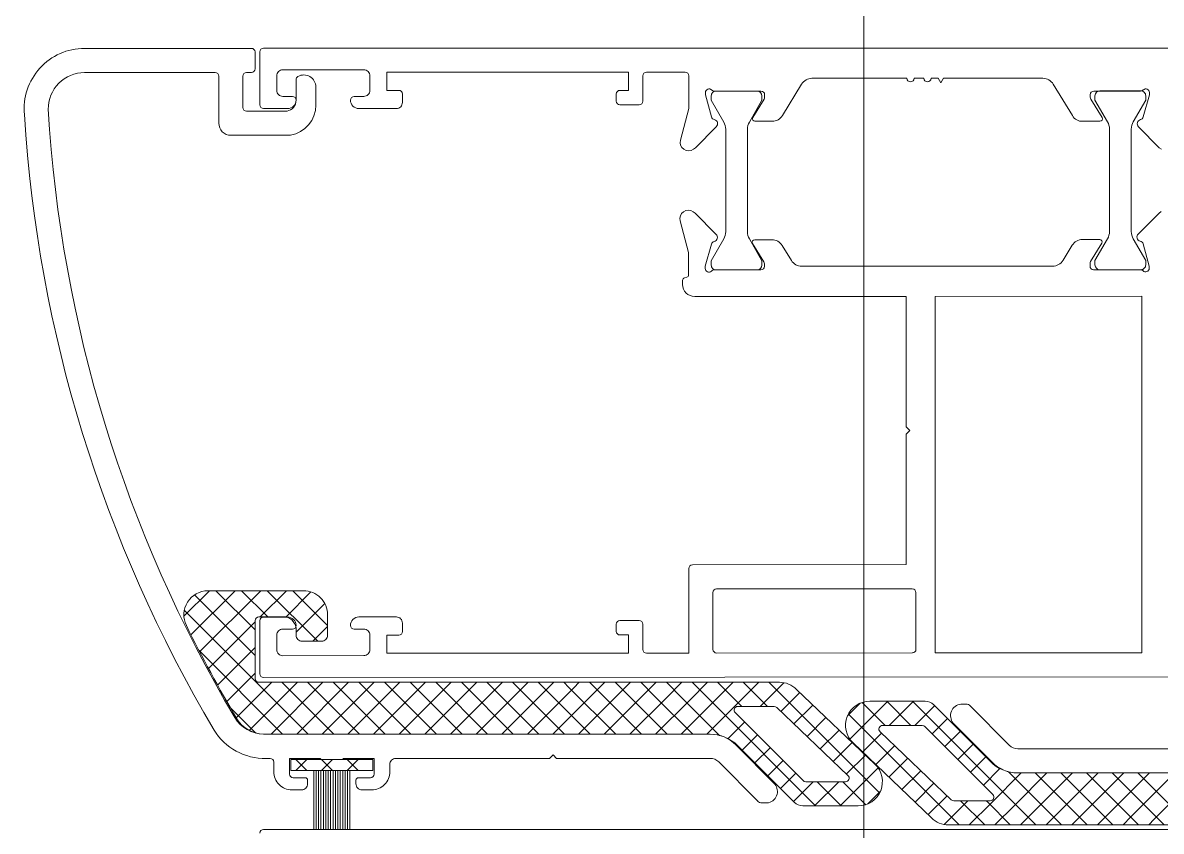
# Model space of a CAD drawing. Header units: centimetres. Extents: x 118932 to 154602, y -32682 to -23521.
# Drawn here: x 139600.2 to 139609.63, y -25255.7 to -25249 of the extents above; entities that cross this region are included whole.
import ezdxf

# ---------------------------------------------------------------- set-up
doc = ezdxf.new("R2010")
doc.units = ezdxf.units.CM
doc.header["$LTSCALE"] = 50
doc.header["$MEASUREMENT"] = 0
doc.layers.add('GEN_02_TF_Pencere', color=7, linetype='Continuous', lineweight=9, true_color=0x6093ac)
doc.layers.add('GEN_05_ML_Alçıpan_giydirme', color=7, linetype='Continuous', lineweight=18, true_color=0x7ebab5)

# ---------------------------------------------------------------- blocks, each defined once
blk = doc.blocks.new('P7_')
at = {"layer": 'GEN_02_TF_Pencere'}
for p, q in [((163386.2152, -16188.8257, 0.0001), (163386.2152, -16138.8229, 0.0001)), ((163381.2153, -16166.1205, 0.0001), (163381.2153, -16165.6805, 0.0001)), ((163381.2453, -16165.6505, 0.0001), (163391.1853, -16165.6505, 0.0001)), ((163381.2453, -16165.6505, 0.0001), (163381.2453, -16165.6505, 0.0001)), ((163382.0753, -16165.8305, 0.0001), (163381.4053, -16165.8305, 0.0001)), ((163384.2653, -16165.8505, 0.0001), (163382.2653, -16165.8505, 0.0001)), ((163382.2653, -16165.8505, 0.0001), (163382.2653, -16166.0005, 0.0001)), ((163384.2653, -16166.0005, 0.0001), (163384.2653, -16165.8505, 0.0001)), ((163384.7353, -16165.8505, 0.0001), (163384.4153, -16165.8505, 0.0001)), ((163381.3553, -16165.8805, 0.0001), (163381.3553, -16166.0005, 0.0001)), ((163382.1253, -16166.0005, 0.0001), (163382.1253, -16165.8805, 0.0001)), ((163384.3853, -16165.8805, 0.0001), (163384.3853, -16166.0905, 0.0001)), ((163384.7653, -16166.1516, 0.0001), (163384.7653, -16165.8805, 0.0001)), ((163385.6991, -16165.9484, 0.0001), (163385.5404, -16166.2084, 0.0001)), ((163386.5703, -16165.9005, 0.0001), (163385.7845, -16165.9005, 0.0001)), ((163386.7103, -16165.9005, 0.0001), (163386.6303, -16165.9005, 0.0001)), ((163386.8284, -16165.9005, 0.0001), (163386.7703, -16165.9005, 0.0001)), ((163386.8503, -16165.9385, 0.0001), (163386.8284, -16165.9005, 0.0001)), ((163386.8723, -16165.9005, 0.0001), (163386.8503, -16165.9385, 0.0001)), ((163387.6962, -16165.9005, 0.0001), (163386.8723, -16165.9005, 0.0001)), ((163387.9402, -16166.2084, 0.0001), (163387.7816, -16165.9484, 0.0001)), ((163381.4053, -16166.0505, 0.0001), (163381.4853, -16166.0505, 0.0001)), ((163381.9953, -16166.0505, 0.0001), (163382.0753, -16166.0505, 0.0001)), ((163382.2653, -16166.0005, 0.0001), (163382.3653, -16166.0005, 0.0001)), ((163382.3953, -16166.0305, 0.0001), (163382.3953, -16166.1005, 0.0001)), ((163384.1653, -16166.0905, 0.0001), (163384.1653, -16166.0305, 0.0001)), ((163384.1953, -16166.0005, 0.0001), (163384.2653, -16166.0005, 0.0001)), ((163384.9028, -16166.0181, 0.0001), (163384.9028, -16166.0363, 0.0001)), ((163384.9028, -16166.0363, 0.0001), (163384.9539, -16166.2205, 0.0001)), ((163384.9511, -16166.0464, 0.0001), (163384.9511, -16166.0825, 0.0001)), ((163385.3628, -16166.0063, 0.0001), (163384.9759, -16166.0063, 0.0001)), ((163385.3311, -16166.0064, 0.0001), (163384.9911, -16166.0064, 0.0001)), ((163385.3711, -16166.0825, 0.0001), (163385.3711, -16166.0464, 0.0001)), ((163385.3928, -16166.0579, 0.0001), (163385.3928, -16166.0363, 0.0001)), ((163388.0878, -16166.0363, 0.0001), (163388.0878, -16166.0579, 0.0001)), ((163388.5048, -16166.0063, 0.0001), (163388.1178, -16166.0063, 0.0001)), ((163388.127, -16166.0806, 0.0001), (163388.127, -16166.0446, 0.0001)), ((163388.1671, -16166.0046, 0.0001), (163388.5071, -16166.0046, 0.0001)), ((163388.5268, -16166.2205, 0.0001), (163388.5778, -16166.0363, 0.0001)), ((163388.5471, -16166.0446, 0.0001), (163388.5471, -16166.0806, 0.0001)), ((163388.5778, -16166.0363, 0.0001), (163388.5778, -16166.0181, 0.0001)), ((163381.4453, -16166.1505, 0.0001), (163381.2453, -16166.1505, 0.0001)), ((163382.3453, -16166.1505, 0.0001), (163382.0353, -16166.1505, 0.0001)), ((163384.3553, -16166.1205, 0.0001), (163384.1953, -16166.1205, 0.0001)), ((163384.6955, -16166.4124, 0.0001), (163384.7653, -16166.1516, 0.0001)), ((163384.9511, -16166.0825, 0.0001), (163385.055, -16166.2625, 0.0001)), ((163385.2671, -16166.2625, 0.0001), (163385.3711, -16166.0825, 0.0001)), ((163385.2954, -16166.2259, 0.0001), (163385.3885, -16166.0735, 0.0001)), ((163388.0922, -16166.0735, 0.0001), (163388.1852, -16166.2259, 0.0001)), ((163388.231, -16166.2606, 0.0001), (163388.127, -16166.0806, 0.0001)), ((163388.5471, -16166.0806, 0.0001), (163388.4431, -16166.2606, 0.0001)), ((163384.9924, -16166.3024, 0.0001), (163384.8213, -16166.4753, 0.0001)), ((163385.0711, -16166.3225, 0.0001), (163385.0711, -16167.1703, 0.0001)), ((163385.2511, -16167.1703, 0.0001), (163385.2511, -16166.3225, 0.0001)), ((163385.4551, -16166.2563, 0.0001), (163385.3125, -16166.2563, 0.0001)), ((163388.1682, -16166.2563, 0.0001), (163388.0256, -16166.2563, 0.0001)), ((163388.2471, -16167.1685, 0.0001), (163388.2471, -16166.3206, 0.0001)), ((163388.4271, -16166.3206, 0.0001), (163388.4271, -16167.1685, 0.0001)), ((163388.6594, -16166.4753, 0.0001), (163388.4883, -16166.3024, 0.0001)), ((163384.8213, -16166.4753, 0.0001), (163384.8033, -16166.4879, 0.0001)), ((163388.6774, -16166.4879, 0.0001), (163388.6594, -16166.4753, 0.0001)), ((163384.7635, -16167.3412, 0.0001), (163384.6935, -16167.0805, 0.0001)), ((163384.8012, -16167.005, 0.0001), (163384.8192, -16167.0175, 0.0001)), ((163384.8192, -16167.0175, 0.0001), (163384.9904, -16167.1903, 0.0001)), ((163388.4863, -16167.1883, 0.0001), (163388.6573, -16167.0153, 0.0001)), ((163388.6573, -16167.0153, 0.0001), (163388.6753, -16167.0027, 0.0001)), ((163385.2511, -16167.1703, 0.0001), (163385.2511, -16167.1703, 0.0001)), ((163388.2471, -16167.1685, 0.0001), (163388.2471, -16167.1685, 0.0001)), ((163384.952, -16167.2723, 0.0001), (163384.901, -16167.4565, 0.0001)), ((163385.055, -16167.2303, 0.0001), (163384.9511, -16167.4103, 0.0001)), ((163385.3711, -16167.4103, 0.0001), (163385.2671, -16167.2303, 0.0001)), ((163385.3866, -16167.419, 0.0001), (163385.2935, -16167.2667, 0.0001)), ((163385.3106, -16167.2363, 0.0001), (163385.4531, -16167.2362, 0.0001)), ((163385.5385, -16167.284, 0.0001), (163385.6144, -16167.4082, 0.0001)), ((163387.8626, -16167.4069, 0.0001), (163387.9383, -16167.2827, 0.0001)), ((163388.0237, -16167.2347, 0.0001), (163388.1662, -16167.2346, 0.0001)), ((163388.1833, -16167.265, 0.0001), (163388.0904, -16167.4175, 0.0001)), ((163388.127, -16167.4085, 0.0001), (163388.231, -16167.2285, 0.0001)), ((163388.4431, -16167.2285, 0.0001), (163388.5471, -16167.4085, 0.0001)), ((163388.576, -16167.4544, 0.0001), (163388.5249, -16167.2702, 0.0001)), ((163384.7636, -16167.5278, 0.0001), (163384.7635, -16167.3412, 0.0001)), ((163384.901, -16167.4565, 0.0001), (163384.901, -16167.4747, 0.0001)), ((163384.9511, -16167.4103, 0.0001), (163384.9511, -16167.4464, 0.0001)), ((163385.3711, -16167.4464, 0.0001), (163385.3711, -16167.4103, 0.0001)), ((163385.391, -16167.4562, 0.0001), (163385.391, -16167.4346, 0.0001)), ((163385.6998, -16167.456, 0.0001), (163386.6066, -16167.4555, 0.0001)), ((163386.6066, -16167.4555, 0.0001), (163387.7773, -16167.4548, 0.0001)), ((163388.086, -16167.4331, 0.0001), (163388.086, -16167.4547, 0.0001)), ((163388.127, -16167.4446, 0.0001), (163388.127, -16167.4085, 0.0001)), ((163388.5471, -16167.4085, 0.0001), (163388.5471, -16167.4446, 0.0001)), ((163388.576, -16167.4725, 0.0001), (163388.576, -16167.4544, 0.0001)), ((163384.7288, -16167.5525, 0.0001), (163384.7487, -16167.5472, 0.0001)), ((163384.9741, -16167.4865, 0.0001), (163385.3611, -16167.4862, 0.0001)), ((163384.9911, -16167.4864, 0.0001), (163385.3311, -16167.4864, 0.0001)), ((163388.116, -16167.4847, 0.0001), (163388.503, -16167.4844, 0.0001)), ((163388.5071, -16167.4846, 0.0001), (163388.1671, -16167.4846, 0.0001)), ((163384.714, -16167.6066, 0.0001), (163384.714, -16167.5718, 0.0001)), ((163386.5637, -16167.7055, 0.0001), (163384.8141, -16167.7065, 0.0001)), ((163386.5643, -16168.7855, 0.0001), (163386.5637, -16167.7055, 0.0001)), ((163388.5137, -16167.7044, 0.0001), (163386.8037, -16167.7054, 0.0001)), ((163386.8037, -16167.7054, 0.0001), (163386.8054, -16170.6558, 0.0001)), ((163388.5154, -16170.6548, 0.0001), (163388.5137, -16167.7044, 0.0001)), ((163386.5943, -16168.8155, 0.0001), (163386.5643, -16168.7855, 0.0001)), ((163386.5643, -16168.8455, 0.0001), (163386.5943, -16168.8155, 0.0001)), ((163386.5649, -16169.9255, 0.0001), (163386.5643, -16168.8455, 0.0001)), ((163384.7654, -16170.657, 0.0001), (163384.765, -16169.9566, 0.0001)), ((163384.7949, -16169.9266, 0.0001), (163386.5649, -16169.9255, 0.0001)), ((163384.9651, -16170.1565, 0.0001), (163384.9653, -16170.6269, 0.0001)), ((163386.6151, -16170.1255, 0.0001), (163384.9951, -16170.1264, 0.0001)), ((163386.6363, -16170.1343, 0.0001), (163386.6363, -16170.1343, 0.0001)), ((163386.6453, -16170.6259, 0.0001), (163386.6451, -16170.1555, 0.0001)), ((163381.2155, -16170.829, 0.0001), (163381.2152, -16170.389, 0.0001)), ((163381.2452, -16170.359, 0.0001), (163381.4452, -16170.3589, 0.0001)), ((163382.0352, -16170.3586, 0.0001), (163382.3452, -16170.3584, 0.0001)), ((163384.1952, -16170.3873, 0.0001), (163384.3552, -16170.3872, 0.0001)), ((163381.4852, -16170.4589, 0.0001), (163381.4052, -16170.4589, 0.0001)), ((163382.0752, -16170.4585, 0.0001), (163381.9952, -16170.4586, 0.0001)), ((163382.3952, -16170.4084, 0.0001), (163382.3953, -16170.4784, 0.0001)), ((163384.1653, -16170.4773, 0.0001), (163384.1652, -16170.4173, 0.0001)), ((163384.3852, -16170.4172, 0.0001), (163384.3853, -16170.6272, 0.0001)), ((163381.3553, -16170.509, 0.0001), (163381.3553, -16170.629, 0.0001)), ((163382.1253, -16170.6285, 0.0001), (163382.1253, -16170.5085, 0.0001)), ((163382.3653, -16170.5084, 0.0001), (163382.2653, -16170.5084, 0.0001)), ((163382.2653, -16170.5084, 0.0001), (163382.2654, -16170.6584, 0.0001)), ((163384.2653, -16170.5073, 0.0001), (163384.1953, -16170.5073, 0.0001)), ((163384.2654, -16170.6573, 0.0001), (163384.2653, -16170.5073, 0.0001)), ((163382.2654, -16170.6584, 0.0001), (163384.2654, -16170.6573, 0.0001)), ((163384.4154, -16170.6572, 0.0001), (163384.7654, -16170.657, 0.0001)), ((163384.9954, -16170.6569, 0.0001), (163386.6154, -16170.6559, 0.0001)), ((163386.8054, -16170.6558, 0.0001), (163388.5154, -16170.6548, 0.0001)), ((163386.8054, -16170.6558, 0.0001), (163386.8054, -16170.6558, 0.0001)), ((163381.4054, -16170.6789, 0.0001), (163382.0754, -16170.6785, 0.0001)), ((163389.1855, -16170.8545, 0.0001), (163381.2455, -16170.859, 0.0001)), ((163382.1507, -16171.5388, 0.0001), (163381.4707, -16171.5388, 0.0001)), ((163381.4707, -16171.5388, 0.0001), (163381.4707, -16171.6288, 0.0001)), ((163381.5143, -16171.5388, 0.0001), (163381.6043, -16171.6288, 0.0001)), ((163381.5143, -16171.6288, 0.0001), (163381.6043, -16171.5388, 0.0001)), ((163381.7265, -16171.5388, 0.0001), (163381.8165, -16171.6288, 0.0001)), ((163381.7265, -16171.6288, 0.0001), (163381.8165, -16171.5388, 0.0001)), ((163381.9386, -16171.5388, 0.0001), (163382.0286, -16171.6288, 0.0001)), ((163381.9386, -16171.6288, 0.0001), (163382.0286, -16171.5388, 0.0001)), ((163382.15, -16171.5381, 0.0001), (163382.1514, -16171.5395, 0.0001)), ((163382.1507, -16171.6288, 0.0001), (163382.1507, -16171.5388, 0.0001)), ((163381.4707, -16171.6288, 0.0001), (163382.1507, -16171.6288, 0.0001)), ((163381.4707, -16171.6288, 0.0001), (163381.4707, -16171.6288, 0.0001)), ((163381.6607, -16171.6288, 0.0001), (163381.6607, -16172.1165, 0.0001)), ((163381.6807, -16171.6288, 0.0001), (163381.6807, -16172.1165, 0.0001)), ((163381.7007, -16171.6288, 0.0001), (163381.7007, -16172.1165, 0.0001)), ((163381.7207, -16171.6288, 0.0001), (163381.7207, -16172.1165, 0.0001)), ((163381.7407, -16171.6288, 0.0001), (163381.7407, -16172.1165, 0.0001)), ((163381.7607, -16171.6288, 0.0001), (163381.7607, -16172.1165, 0.0001)), ((163381.7807, -16171.6288, 0.0001), (163381.7807, -16172.1165, 0.0001)), ((163381.8007, -16171.6288, 0.0001), (163381.8007, -16172.1165, 0.0001)), ((163381.8207, -16171.6288, 0.0001), (163381.8207, -16172.1165, 0.0001)), ((163381.8407, -16171.6288, 0.0001), (163381.8407, -16172.1165, 0.0001)), ((163381.8607, -16171.6288, 0.0001), (163381.8607, -16172.1165, 0.0001)), ((163381.8807, -16171.6288, 0.0001), (163381.8807, -16172.1165, 0.0001)), ((163381.9007, -16171.6288, 0.0001), (163381.9007, -16172.1165, 0.0001)), ((163381.9207, -16171.6288, 0.0001), (163381.9207, -16172.1165, 0.0001)), ((163381.9407, -16171.6288, 0.0001), (163381.9407, -16172.1165, 0.0001)), ((163381.9607, -16171.6288, 0.0001), (163381.9607, -16172.1165, 0.0001))]:
    blk.add_line(p, q, dxfattribs=at)
at = {"layer": 'GEN_02_TF_Pencere', "extrusion": (0, 0, -1)}
for p, q in [((163379.7643, -16165.6527, 0.0001), (163381.1452, -16165.6527, 0.0001)), ((163381.1752, -16165.6827, 0.0001), (163381.1752, -16165.8227, 0.0001)), ((163380.8452, -16165.8527, 0.0001), (163379.7643, -16165.8527, 0.0001)), ((163381.1452, -16165.8527, 0.0001), (163381.1052, -16165.8527, 0.0001)), ((163380.8752, -16166.2718, 0.0001), (163380.8752, -16165.8827, 0.0001)), ((163381.0752, -16165.8827, 0.0001), (163381.0752, -16166.1418, 0.0001)), ((163381.5152, -16166.0827, 0.0001), (163381.5152, -16165.9113, 0.0001)), ((163381.6788, -16165.9727, 0.0001), (163381.6788, -16166.122, 0.0001)), ((163381.1052, -16166.1718, 0.0001), (163381.4402, -16166.1718, 0.0001)), ((163381.4685, -16166.3718, 0.0001), (163380.9752, -16166.3718, 0.0001)), ((163380.5867, -16170.3528, 0.0001), (163380.7985, -16170.141, 0.0001)), ((163380.6452, -16170.5064, 0.0001), (163381.0106, -16170.141, 0.0001)), ((163381.1762, -16170.6772, 0.0001), (163380.6743, -16170.1753, 0.0001)), ((163380.7169, -16170.6469, 0.0001), (163381.2228, -16170.141, 0.0001)), ((163381.5762, -16170.141, 0.0001), (163380.7864, -16170.141, 0.0001)), ((163381.1762, -16170.4651, 0.0001), (163380.8521, -16170.141, 0.0001)), ((163381.2807, -16170.3575, 0.0001), (163381.0643, -16170.141, 0.0001)), ((163381.2185, -16170.3575, 0.0001), (163381.4349, -16170.141, 0.0001)), ((163381.6943, -16170.5589, 0.0001), (163381.2764, -16170.141, 0.0001)), ((163381.4293, -16170.3588, 0.0001), (163381.6374, -16170.1506, 0.0001)), ((163381.7762, -16170.4287, 0.0001), (163381.4885, -16170.141, 0.0001)), ((163381.515, -16170.4852, 0.0001), (163381.7529, -16170.2473, 0.0001)), ((163381.6157, -16171.3288, 0.0001), (163380.59, -16170.3031, 0.0001)), ((163381.1762, -16170.8689, 0.0001), (163381.1762, -16170.3889, 0.0001)), ((163381.2062, -16170.3575, 0.0001), (163381.4062, -16170.3575, 0.0001)), ((163381.7762, -16170.5089, 0.0001), (163381.7762, -16170.341, 0.0001)), ((163380.7902, -16170.7857, 0.0001), (163381.1762, -16170.3997, 0.0001)), ((163381.515, -16170.4489, 0.0001), (163381.515, -16170.5089, 0.0001)), ((163381.6534, -16170.5589, 0.0001), (163381.7762, -16170.4361, 0.0001)), ((163381.565, -16170.5589, 0.0001), (163381.7262, -16170.5589, 0.0001)), ((163381.4036, -16171.3288, 0.0001), (163380.7118, -16170.6371, 0.0001)), ((163380.8652, -16170.9229, 0.0001), (163381.1762, -16170.6118, 0.0001)), ((163380.9417, -16171.0584, 0.0001), (163381.1762, -16170.824, 0.0001)), ((163381.0199, -16171.1924, 0.0001), (163381.3134, -16170.8989, 0.0001)), ((163381.1274, -16171.297, 0.0001), (163381.5256, -16170.8989, 0.0001)), ((163385.5151, -16170.8989, 0.0001), (163381.2062, -16170.8989, 0.0001)), ((163381.3077, -16171.3288, 0.0001), (163381.7377, -16170.8989, 0.0001)), ((163381.8278, -16171.3288, 0.0001), (163381.3979, -16170.8989, 0.0001)), ((163381.5199, -16171.3288, 0.0001), (163381.9498, -16170.8989, 0.0001)), ((163382.0399, -16171.3288, 0.0001), (163381.61, -16170.8989, 0.0001)), ((163381.732, -16171.3288, 0.0001), (163382.162, -16170.8989, 0.0001)), ((163382.2521, -16171.3288, 0.0001), (163381.8221, -16170.8989, 0.0001)), ((163381.9441, -16171.3288, 0.0001), (163382.3741, -16170.8989, 0.0001)), ((163382.4642, -16171.3288, 0.0001), (163382.0343, -16170.8989, 0.0001)), ((163382.1563, -16171.3288, 0.0001), (163382.5862, -16170.8989, 0.0001)), ((163382.6763, -16171.3288, 0.0001), (163382.2464, -16170.8989, 0.0001)), ((163382.3684, -16171.3288, 0.0001), (163382.7984, -16170.8989, 0.0001)), ((163382.8885, -16171.3288, 0.0001), (163382.4585, -16170.8989, 0.0001)), ((163382.5805, -16171.3288, 0.0001), (163383.0105, -16170.8989, 0.0001)), ((163383.1006, -16171.3288, 0.0001), (163382.6707, -16170.8989, 0.0001)), ((163382.7927, -16171.3288, 0.0001), (163383.2226, -16170.8989, 0.0001)), ((163383.3127, -16171.3288, 0.0001), (163382.8828, -16170.8989, 0.0001)), ((163383.0048, -16171.3288, 0.0001), (163383.4279, -16170.9057, 0.0001)), ((163383.5249, -16171.3288, 0.0001), (163383.0949, -16170.8989, 0.0001)), ((163383.2169, -16171.3288, 0.0001), (163383.6204, -16170.9254, 0.0001)), ((163383.737, -16171.3288, 0.0001), (163383.307, -16170.8989, 0.0001)), ((163383.4279, -16170.9057, 0.0001), (163383.4348, -16170.8989, 0.0001)), ((163383.4291, -16171.3288, 0.0001), (163383.8129, -16170.945, 0.0001)), ((163383.5372, -16170.9169, 0.0001), (163383.5192, -16170.8989, 0.0001)), ((163383.9491, -16171.3288, 0.0001), (163383.5372, -16170.9169, 0.0001)), ((163383.6204, -16170.9254, 0.0001), (163383.6469, -16170.8989, 0.0001)), ((163383.7734, -16170.941, 0.0001), (163383.7313, -16170.8989, 0.0001)), ((163384.1613, -16171.3288, 0.0001), (163383.7734, -16170.941, 0.0001)), ((163383.8129, -16170.945, 0.0001), (163383.859, -16170.8989, 0.0001)), ((163384.0096, -16170.9651, 0.0001), (163383.9434, -16170.8989, 0.0001)), ((163384.0054, -16170.9646, 0.0001), (163384.0711, -16170.8989, 0.0001)), ((163384.2459, -16170.9892, 0.0001), (163384.1556, -16170.8989, 0.0001)), ((163384.1979, -16170.9843, 0.0001), (163384.2833, -16170.8989, 0.0001)), ((163384.4821, -16171.0133, 0.0001), (163384.3677, -16170.8989, 0.0001)), ((163384.3904, -16171.0039, 0.0001), (163384.4954, -16170.8989, 0.0001)), ((163384.7183, -16171.0374, 0.0001), (163384.5798, -16170.8989, 0.0001)), ((163384.5829, -16171.0235, 0.0001), (163384.7075, -16170.8989, 0.0001)), ((163384.7754, -16171.0432, 0.0001), (163384.9197, -16170.8989, 0.0001)), ((163384.9546, -16171.0615, 0.0001), (163384.792, -16170.8989, 0.0001)), ((163384.9679, -16171.0628, 0.0001), (163385.1318, -16170.8989, 0.0001)), ((163385.1908, -16171.0856, 0.0001), (163385.0041, -16170.8989, 0.0001)), ((163385.1604, -16171.0825, 0.0001), (163385.3439, -16170.8989, 0.0001)), ((163385.4162, -16171.0989, 0.0001), (163385.2162, -16170.8989, 0.0001)), ((163385.3561, -16171.0989, 0.0001), (163385.5525, -16170.9024, 0.0001)), ((163386.3445, -16171.815, 0.0001), (163385.4284, -16170.8989, 0.0001)), ((163385.5151, -16170.8989, 0.0001), (163385.5151, -16170.8989, 0.0001)), ((163386.3056, -16171.577, 0.0001), (163385.6565, -16170.9574, 0.0001)), ((163383.6412, -16171.3288, 0.0001), (163384.0054, -16170.9646, 0.0001)), ((163383.8533, -16171.3288, 0.0001), (163384.1979, -16170.9843, 0.0001)), ((163384.3734, -16171.3288, 0.0001), (163384.0096, -16170.9651, 0.0001)), ((163384.0655, -16171.3288, 0.0001), (163384.3904, -16171.0039, 0.0001)), ((163384.5855, -16171.3288, 0.0001), (163384.2459, -16170.9892, 0.0001)), ((163384.2776, -16171.3288, 0.0001), (163384.5829, -16171.0235, 0.0001)), ((163384.7977, -16171.3288, 0.0001), (163384.4821, -16171.0133, 0.0001)), ((163384.4897, -16171.3288, 0.0001), (163384.7754, -16171.0432, 0.0001)), ((163385.0191, -16171.3382, 0.0001), (163384.7183, -16171.0374, 0.0001)), ((163385.5274, -16171.1397, 0.0001), (163385.6837, -16170.9834, 0.0001)), ((163381.1813, -16171.3187, 0.0001), (163380.97, -16171.1074, 0.0001)), ((163384.7019, -16171.3288, 0.0001), (163384.9679, -16171.0628, 0.0001)), ((163384.914, -16171.3288, 0.0001), (163385.1604, -16171.0825, 0.0001)), ((163385.8148, -16171.9217, 0.0001), (163384.9546, -16171.0615, 0.0001)), ((163385.1699, -16171.0989, 0.0001), (163385.4726, -16171.0989, 0.0001)), ((163385.1699, -16171.0989, 0.0001), (163385.1699, -16171.0989, 0.0001)), ((163385.2041, -16171.0989, 0.0001), (163385.1908, -16171.0856, 0.0001)), ((163385.4933, -16171.1071, 0.0001), (163386.0826, -16171.6699, 0.0001)), ((163385.6359, -16171.2433, 0.0001), (163385.7922, -16171.087, 0.0001)), ((163386.1838, -16171.0723, 0.0001), (163386.0791, -16171.177, 0.0001)), ((163386.4122, -16171.056, 0.0001), (163386.0984, -16171.3698, 0.0001)), ((163386.2011, -16171.0658, 0.0001), (163386.3914, -16171.256, 0.0001)), ((163386.7212, -16171.056, 0.0001), (163386.2629, -16171.056, 0.0001)), ((163386.4035, -16171.056, 0.0001), (163386.6035, -16171.256, 0.0001)), ((163386.6244, -16171.056, 0.0001), (163386.4244, -16171.256, 0.0001)), ((163386.6156, -16171.056, 0.0001), (163387.4758, -16171.9162, 0.0001)), ((163386.7995, -16171.093, 0.0001), (163386.6365, -16171.256, 0.0001)), ((163387.2617, -16171.5552, 0.0001), (163386.7919, -16171.0853, 0.0001)), ((163387.0174, -16171.0802, 0.0001), (163387.0598, -16171.0802, 0.0001)), ((163387.0951, -16171.0948, 0.0001), (163387.4172, -16171.4196, 0.0001)), ((163385.09, -16171.3649, 0.0001), (163385.2268, -16171.2282, 0.0001)), ((163385.7115, -16171.7129, 0.0001), (163385.1487, -16171.1501, 0.0001)), ((163385.7444, -16171.3469, 0.0001), (163385.9008, -16171.1906, 0.0001)), ((163386.0859, -16171.1627, 0.0001), (163387.002, -16172.0788, 0.0001)), ((163386.9056, -16171.199, 0.0001), (163386.7794, -16171.3253, 0.0001)), ((163387.2757, -16171.561, 0.0001), (163386.9537, -16171.2362, 0.0001)), ((163380.8365, -16171.2942, 0.0001), (163380.8365, -16171.2942, 0.0001)), ((163381.2467, -16171.3288, 0.0001), (163384.9425, -16171.3288, 0.0001)), ((163381.2468, -16171.3288, 0.0001), (163384.9424, -16171.3288, 0.0001)), ((163385.2066, -16171.4605, 0.0001), (163385.3328, -16171.3342, 0.0001)), ((163385.8529, -16171.4506, 0.0001), (163386.0093, -16171.2942, 0.0001)), ((163386.3605, -16171.3199, 0.0001), (163386.204, -16171.4764, 0.0001)), ((163386.9371, -16171.8706, 0.0001), (163386.3478, -16171.3078, 0.0001)), ((163386.3685, -16171.256, 0.0001), (163386.6977, -16171.256, 0.0001)), ((163386.7189, -16171.2648, 0.0001), (163387.2817, -16171.8276, 0.0001)), ((163387.0117, -16171.3051, 0.0001), (163386.8854, -16171.4313, 0.0001)), ((163385.1547, -16171.4167, 0.0001), (163385.4767, -16171.7415, 0.0001)), ((163385.1687, -16171.4225, 0.0001), (163385.6385, -16171.8924, 0.0001)), ((163385.9614, -16171.5542, 0.0001), (163386.1178, -16171.3978, 0.0001)), ((163386.1248, -16171.4007, 0.0001), (163386.7739, -16172.0203, 0.0001)), ((163386.469, -16171.4235, 0.0001), (163386.3126, -16171.5799, 0.0001)), ((163387.1177, -16171.4112, 0.0001), (163386.9915, -16171.5374, 0.0001)), ((163383.6416, -16171.4988, 0.0001), (163383.6116, -16171.5288, 0.0001)), ((163383.6716, -16171.5288, 0.0001), (163383.6416, -16171.4988, 0.0001)), ((163385.3127, -16171.5665, 0.0001), (163385.4389, -16171.4403, 0.0001)), ((163386.0699, -16171.6578, 0.0001), (163386.2264, -16171.5014, 0.0001)), ((163387.2238, -16171.5172, 0.0001), (163387.0976, -16171.6435, 0.0001)), ((163387.4879, -16171.4489, 0.0001), (163388.7588, -16171.4489, 0.0001)), ((163381.3007, -16171.5288, 0.0001), (163381.2663, -16171.5288, 0.0001)), ((163381.3307, -16171.6388, 0.0001), (163381.3307, -16171.5588, 0.0001)), ((163381.7134, -16171.5288, 0.0001), (163381.4607, -16171.5288, 0.0001)), ((163381.4607, -16171.5288, 0.0001), (163381.4607, -16171.6588, 0.0001)), ((163381.8907, -16171.5388, 0.0001), (163381.7307, -16171.5388, 0.0001)), ((163382.1607, -16171.5288, 0.0001), (163381.9081, -16171.5288, 0.0001)), ((163382.1607, -16171.6588, 0.0001), (163382.1607, -16171.5288, 0.0001)), ((163382.2907, -16171.5788, 0.0001), (163382.2907, -16171.6388, 0.0001)), ((163383.6116, -16171.5288, 0.0001), (163382.3407, -16171.5288, 0.0001)), ((163384.9425, -16171.5288, 0.0001), (163383.6716, -16171.5288, 0.0001)), ((163385.3353, -16171.8829, 0.0001), (163385.0133, -16171.5581, 0.0001)), ((163385.4187, -16171.6726, 0.0001), (163385.545, -16171.5464, 0.0001)), ((163386.0182, -16171.9217, 0.0001), (163386.332, -16171.6079, 0.0001)), ((163386.5775, -16171.5271, 0.0001), (163386.4211, -16171.6835, 0.0001)), ((163387.3404, -16171.6128, 0.0001), (163387.2036, -16171.7495, 0.0001)), ((163381.4907, -16171.6888, 0.0001), (163381.5907, -16171.6888, 0.0001)), ((163381.6107, -16171.7088, 0.0001), (163381.6107, -16171.7388, 0.0001)), ((163382.0107, -16171.7388, 0.0001), (163382.0107, -16171.7088, 0.0001)), ((163382.0307, -16171.6888, 0.0001), (163382.1307, -16171.6888, 0.0001)), ((163385.5248, -16171.7787, 0.0001), (163385.651, -16171.6524, 0.0001)), ((163386.686, -16171.6308, 0.0001), (163386.5296, -16171.7871, 0.0001)), ((163387.5164, -16171.6489, 0.0001), (163387.2701, -16171.8953, 0.0001)), ((163387.4113, -16171.6395, 0.0001), (163387.7121, -16171.9403, 0.0001)), ((163387.7286, -16171.6489, 0.0001), (163387.4626, -16171.9149, 0.0001)), ((163391.1837, -16171.6489, 0.0001), (163387.4879, -16171.6489, 0.0001)), ((163391.1836, -16171.6489, 0.0001), (163387.488, -16171.6489, 0.0001)), ((163387.6327, -16171.6489, 0.0001), (163387.9483, -16171.9644, 0.0001)), ((163387.9407, -16171.6489, 0.0001), (163387.655, -16171.9345, 0.0001)), ((163387.8449, -16171.6489, 0.0001), (163388.1845, -16171.9885, 0.0001)), ((163388.1528, -16171.6489, 0.0001), (163387.8475, -16171.9542, 0.0001)), ((163388.365, -16171.6489, 0.0001), (163388.04, -16171.9738, 0.0001)), ((163388.057, -16171.6489, 0.0001), (163388.4208, -16172.0126, 0.0001)), ((163388.5771, -16171.6489, 0.0001), (163388.2325, -16171.9934, 0.0001)), ((163388.2691, -16171.6489, 0.0001), (163388.657, -16172.0367, 0.0001)), ((163388.7892, -16171.6489, 0.0001), (163388.425, -16172.0131, 0.0001)), ((163388.4813, -16171.6489, 0.0001), (163388.8932, -16172.0608, 0.0001)), ((163389.0014, -16171.6489, 0.0001), (163388.6175, -16172.0327, 0.0001)), ((163381.5607, -16171.7888, 0.0001), (163381.4807, -16171.7888, 0.0001)), ((163382.1407, -16171.7888, 0.0001), (163382.0607, -16171.7888, 0.0001)), ((163385.6309, -16171.8847, 0.0001), (163385.7939, -16171.7217, 0.0001)), ((163386.0619, -16171.7217, 0.0001), (163385.7327, -16171.7217, 0.0001)), ((163385.806, -16171.9217, 0.0001), (163386.006, -16171.7217, 0.0001)), ((163386.0269, -16171.9217, 0.0001), (163385.8269, -16171.7217, 0.0001)), ((163386.2293, -16171.9119, 0.0001), (163386.0391, -16171.7217, 0.0001)), ((163386.2466, -16171.9054, 0.0001), (163386.3513, -16171.8007, 0.0001)), ((163386.7945, -16171.7344, 0.0001), (163386.6382, -16171.8907, 0.0001)), ((163385.4131, -16171.8976, 0.0001), (163385.3706, -16171.8976, 0.0001)), ((163386.903, -16171.838, 0.0001), (163386.7467, -16171.9943, 0.0001)), ((163387.0743, -16171.8788, 0.0001), (163386.8779, -16172.0753, 0.0001)), ((163387.2605, -16171.8788, 0.0001), (163386.9578, -16171.8788, 0.0001)), ((163387.0142, -16171.8788, 0.0001), (163387.2142, -16172.0788, 0.0001)), ((163387.2701, -16171.8953, 0.0001), (163387.0865, -16172.0788, 0.0001)), ((163387.2263, -16171.8788, 0.0001), (163387.2396, -16171.8921, 0.0001)), ((163387.2396, -16171.8921, 0.0001), (163387.4263, -16172.0788, 0.0001)), ((163387.2605, -16171.8788, 0.0001), (163387.2605, -16171.8788, 0.0001)), ((163385.7092, -16171.9217, 0.0001), (163386.1676, -16171.9217, 0.0001)), ((163387.4626, -16171.9149, 0.0001), (163387.2986, -16172.0788, 0.0001)), ((163387.4758, -16171.9162, 0.0001), (163387.6384, -16172.0788, 0.0001)), ((163387.655, -16171.9345, 0.0001), (163387.5107, -16172.0788, 0.0001)), ((163387.7121, -16171.9403, 0.0001), (163387.8506, -16172.0788, 0.0001)), ((163387.8475, -16171.9542, 0.0001), (163387.7229, -16172.0788, 0.0001)), ((163388.04, -16171.9738, 0.0001), (163387.935, -16172.0788, 0.0001)), ((163387.9483, -16171.9644, 0.0001), (163388.0627, -16172.0788, 0.0001)), ((163388.2325, -16171.9934, 0.0001), (163388.1471, -16172.0788, 0.0001)), ((163388.1845, -16171.9885, 0.0001), (163388.2748, -16172.0788, 0.0001)), ((163386.9153, -16172.0788, 0.0001), (163391.2242, -16172.0788, 0.0001)), ((163386.9153, -16172.0788, 0.0001), (163386.9153, -16172.0788, 0.0001)), ((163388.425, -16172.0131, 0.0001), (163388.3593, -16172.0788, 0.0001)), ((163388.4208, -16172.0126, 0.0001), (163388.487, -16172.0788, 0.0001)), ((163388.6175, -16172.0327, 0.0001), (163388.5714, -16172.0788, 0.0001)), ((163388.657, -16172.0367, 0.0001), (163388.6991, -16172.0788, 0.0001)), ((163391.1851, -16172.1165, 0.0001), (163381.2451, -16172.1165, 0.0001))]:
    blk.add_line(p, q, dxfattribs=at)
for centre, radius, start, end in [((-163379.7643, -16166.1527, -0.0001), 0.5, 354.47873, 89.99998), ((-163381.1452, -16165.6827, -0.0001), 0.03, 89.99996, 180.00004), ((-163379.7643, -16166.1527, -0.0001), 0.3, 359.17877, 90.00002), ((-163380.8452, -16165.8827, -0.0001), 0.03, 89.99996, 180.00004), ((-163381.1052, -16165.8827, -0.0001), 0.03, 359.99996, 90.00004), ((-163381.1452, -16165.8227, -0.0001), 0.03, 179.99996, 270.00004), ((-163381.5788, -16165.9726, -0.0001), 0.1, 61.2651, 180.02568), ((-163381.5452, -16165.9113, -0.0001), 0.03, 359.99985, 61.29067), ((-163381.1052, -16166.1418, -0.0001), 0.03, 269.99996, 0.00004), ((-163381.4245, -16166.0824, -0.0001), 0.0907, 180.1582, 260.04095), ((-163381.4245, -16166.1213, -0.0001), 0.2543, 180.15818, 260.04094), ((-163390.5944, -16165.498, -0.0001), 11.3496, 329.28963, 356.44968), ((-163390.5944, -16165.498, -0.0001), 11.1496, 329.29706, 356.61144), ((-163380.9752, -16166.2718, -0.0001), 0.1, 269.99996, 0.00004), ((-163380.7864, -16170.341, -0.0001), 0.2, 333.81424, 89.99998), ((-163381.5762, -16170.341, -0.0001), 0.2, 89.99996, 180.00004), ((-163381.2075, -16170.3887, -0.0001), 0.0312, 359.62629, 87.72671), ((-163381.4119, -16170.4612, -0.0001), 0.1039, 86.87426, 173.20609), ((-163390.594, -16165.5181, -0.0001), 11.1293, 329.29787, 333.81426), ((-163381.565, -16170.5089, -0.0001), 0.05, 269.99996, 0.00004), ((-163381.7262, -16170.5089, -0.0001), 0.05, 179.99996, 270.00004), ((-163381.2062, -16170.8689, -0.0001), 0.03, 269.99996, 0.00004), ((-163385.5151, -16171.0989, -0.0001), 0.2, 89.99927, 135.00206), ((-163385.1699, -16171.1289, -0.0001), 0.03, 314.99895, 89.99996), ((-163385.4726, -16171.1289, -0.0001), 0.03, 89.99995, 133.48511), ((-163386.2629, -16171.256, -0.0001), 0.2, 313.6643, 90.00003), ((-163386.7212, -16171.156, -0.0001), 0.1, 89.99996, 134.999), ((-163387.0268, -16171.175, -0.0001), 0.0953, 320.04618, 84.32422), ((-163387.0598, -16171.1302, -0.0001), 0.05, 90.00012, 135.00004), ((-163381.2552, -16171.0381, -0.0001), 0.2908, 271.68674, 328.33338), ((-163381.2551, -16171.0581, -0.0001), 0.2708, 271.74789, 328.29841), ((-163381.2552, -16171.0381, -0.0001), 0.4908, 268.70159, 328.55441), ((-163384.9424, -16171.6488, -0.0001), 0.32, 90.00001, 134.99993), ((-163384.9425, -16171.6288, -0.0001), 0.3, 90.00004, 134.99996), ((-163386.3685, -16171.286, -0.0001), 0.03, 313.48497, 89.99998), ((-163386.6977, -16171.286, -0.0001), 0.03, 89.99995, 134.99899), ((-163387.4879, -16171.3489, -0.0001), 0.1, 270.00002, 314.99994), ((-163381.3007, -16171.5588, -0.0001), 0.03, 89.99996, 180.00004), ((-163381.7307, -16171.5188, -0.0001), 0.02, 270.00003, 329.99999), ((-163381.8907, -16171.5188, -0.0001), 0.02, 210.00001, 269.99997), ((-163382.3407, -16171.5788, -0.0001), 0.05, 359.99996, 90.00004), ((-163384.9425, -16171.6288, -0.0001), 0.1, 90.00002, 134.99994), ((-163386.1676, -16171.7217, -0.0001), 0.2, 133.6643, 270.00003), ((-163387.488, -16171.3289, -0.0001), 0.32, 270.00001, 314.99993), ((-163387.4879, -16171.3489, -0.0001), 0.3, 270.00004, 314.99996), ((-163381.4807, -16171.6388, -0.0001), 0.15, 269.99996, 0.00004), ((-163381.4907, -16171.6588, -0.0001), 0.03, 269.99996, 0.00004), ((-163381.5907, -16171.7088, -0.0001), 0.02, 89.99996, 180.00004), ((-163382.0307, -16171.7088, -0.0001), 0.02, 359.99996, 90.00004), ((-163382.1307, -16171.6588, -0.0001), 0.03, 179.99996, 270.00004), ((-163382.1407, -16171.6388, -0.0001), 0.15, 179.99996, 270.00004), ((-163386.0619, -16171.6917, -0.0001), 0.03, 133.48497, 269.99998), ((-163381.5607, -16171.7388, -0.0001), 0.05, 179.99996, 270.00004), ((-163382.0607, -16171.7388, -0.0001), 0.05, 269.99996, 0.00004), ((-163385.4036, -16171.8027, -0.0001), 0.0953, 140.04618, 264.32422), ((-163385.7327, -16171.6917, -0.0001), 0.03, 269.99995, 314.99899), ((-163385.3706, -16171.8476, -0.0001), 0.05, 270.00012, 315.00004), ((-163385.7092, -16171.8217, -0.0001), 0.1, 269.99996, 314.999), ((-163386.9578, -16171.8488, -0.0001), 0.03, 269.99995, 313.48511), ((-163387.2605, -16171.8488, -0.0001), 0.03, 134.99895, 269.99996), ((-163386.9153, -16171.8789, -0.0001), 0.2, 269.99927, 315.00206), ((-163381.2451, -16172.1465, -0.0001), 0.03, 359.99996, 90.00004)]:
    blk.add_arc(centre, radius, start, end, dxfattribs=at)
at = {"layer": 'GEN_02_TF_Pencere'}
for centre, radius, start, end in [((163381.2453, -16165.6805, 0.0001), 0.03, 89.99996, 180.00004), ((163381.4053, -16165.8805, 0.0001), 0.05, 89.99996, 180.00004), ((163382.0753, -16165.8805, 0.0001), 0.05, 359.99996, 90.00004), ((163384.4153, -16165.8805, 0.0001), 0.03, 89.99996, 180.00004), ((163384.7353, -16165.8805, 0.0001), 0.03, 359.99996, 90.00004), ((163385.7845, -16166.0005, 0.0001), 0.1, 89.99998, 148.60007), ((163386.6003, -16165.9005, 0.0001), 0.03, 180, 0), ((163386.7403, -16165.9005, 0.0001), 0.03, 180, 0), ((163387.6962, -16166.0005, 0.0001), 0.1, 31.39993, 90.00002), ((163381.4053, -16166.0005, 0.0001), 0.05, 179.99996, 270.00004), ((163381.4853, -16166.0805, 0.0001), 0.03, 359.99996, 90.00004), ((163381.9953, -16166.0805, 0.0001), 0.03, 89.99996, 180.00004), ((163382.0753, -16166.0005, 0.0001), 0.05, 269.99996, 0.00004), ((163382.3653, -16166.0305, 0.0001), 0.03, 359.99996, 90.00004), ((163384.1953, -16166.0305, 0.0001), 0.03, 89.99996, 180.00004), ((163384.9328, -16166.0181, 0.0001), 0.03, 44.2142, 179.99629), ((163384.9911, -16166.0464, 0.0001), 0.04, 89.99996, 180.00004), ((163384.9759, -16165.9763, 0.0001), 0.03, 224.21232, 270.00006), ((163385.3311, -16166.0464, 0.0001), 0.04, 0.00005, 89.99994), ((163385.3628, -16166.0363, 0.0001), 0.03, 359.99996, 90.00004), ((163385.3628, -16166.0579, 0.0001), 0.03, 328.6301, 359.99297), ((163388.1177, -16166.0362, 0.0001), 0.0299, 89.83505, 180.16495), ((163388.1178, -16166.0579, 0.0001), 0.03, 180.00008, 211.40006), ((163388.1671, -16166.0446, 0.0001), 0.04, 90.00006, 179.99995), ((163388.5048, -16165.9763, 0.0001), 0.03, 270.00845, 315.76669), ((163388.5071, -16166.0446, 0.0001), 0.04, 359.99996, 90.00004), ((163388.5478, -16166.0181, 0.0001), 0.03, 0.00002, 135.78779), ((163381.2453, -16166.1205, 0.0001), 0.03, 179.99996, 270.00004), ((163381.4453, -16166.0805, 0.0001), 0.07, 269.99996, 0.00004), ((163382.0353, -16166.0805, 0.0001), 0.07, 179.99996, 270.00004), ((163382.3453, -16166.1005, 0.0001), 0.05, 269.99996, 0.00004), ((163384.1953, -16166.0905, 0.0001), 0.03, 179.99996, 270.00004), ((163384.3553, -16166.0905, 0.0001), 0.03, 269.99996, 0.00004), ((163384.9829, -16166.213, 0.0001), 0.03, 194.4077, 257.72747), ((163384.9694, -16166.2763, 0.0001), 0.0347, 311.36026, 78.19069), ((163385.3125, -16166.2363, 0.0001), 0.02, 148.60006, 270.00005), ((163385.4551, -16166.1563, 0.0001), 0.1, 270.00023, 328.59345), ((163388.0191, -16166.1679, 0.0001), 0.0886, 207.19011, 274.2162), ((163388.1682, -16166.2363, 0.0001), 0.02, 269.98509, 31.41751), ((163388.5112, -16166.2763, 0.0001), 0.0347, 101.80696, 228.63556), ((163388.4977, -16166.213, 0.0001), 0.03, 282.31779, 345.59449), ((163384.9511, -16166.3225, 0.0001), 0.12, 0.00001, 29.9999), ((163385.3711, -16166.3225, 0.0001), 0.12, 149.9999, 180.00001), ((163388.127, -16166.3206, 0.0001), 0.12, 359.99999, 30.0001), ((163388.5471, -16166.3206, 0.0001), 0.12, 150.0001, 179.99999), ((163384.7631, -16166.4306, 0.0001), 0.07, 164.99632, 305.02576), ((163384.7611, -16167.0623, 0.0001), 0.07, 55.03286, 195.01401), ((163384.9511, -16167.1703, 0.0001), 0.12, 330.0001, 359.99999), ((163385.3711, -16167.1703, 0.0001), 0.12, 180.0001, 209.99999), ((163388.127, -16167.1685, 0.0001), 0.12, 330.0001, 359.99999), ((163388.5471, -16167.1685, 0.0001), 0.12, 180.00001, 209.9999), ((163388.5093, -16167.2144, 0.0001), 0.0347, 131.37922, 258.23486), ((163384.981, -16167.2797, 0.0001), 0.03, 102.3019, 165.64309), ((163384.9675, -16167.2164, 0.0001), 0.0347, 281.83093, 48.68657), ((163385.3106, -16167.2563, 0.0001), 0.02, 90.03284, 211.43282), ((163385.4532, -16167.3362, 0.0001), 0.1, 31.43279, 90.03288), ((163388.0237, -16167.3347, 0.0001), 0.1, 90.03285, 148.63294), ((163388.1662, -16167.2546, 0.0001), 0.02, 328.633, 90.03299), ((163388.4958, -16167.2777, 0.0001), 0.03, 14.42264, 77.76384), ((163384.9911, -16167.4464, 0.0001), 0.04, 179.99996, 270.00004), ((163385.3311, -16167.4464, 0.0001), 0.04, 269.99998, 359.99987), ((163385.361, -16167.4562, 0.0001), 0.03, 270.03281, 0.03289), ((163385.361, -16167.4347, 0.0001), 0.03, 0.03314, 31.43312), ((163385.6997, -16167.356, 0.0001), 0.1, 211.43282, 270.03291), ((163387.7772, -16167.3548, 0.0001), 0.1, 270.03282, 328.63291), ((163388.116, -16167.4331, 0.0001), 0.03, 148.63256, 180.03254), ((163388.116, -16167.4547, 0.0001), 0.03, 180.03281, 270.03289), ((163388.1671, -16167.4446, 0.0001), 0.04, 180.00005, 269.99995), ((163388.5071, -16167.4446, 0.0001), 0.04, 269.99996, 0.00004), ((163388.546, -16167.4726, 0.0001), 0.03, 224.24521, 0.03282), ((163384.734, -16167.5718, 0.0001), 0.02, 105.03751, 180.00827), ((163384.7436, -16167.5279, 0.0001), 0.02, 284.98153, 0.05298), ((163384.931, -16167.4746, 0.0001), 0.03, 180.03293, 315.82053), ((163384.9741, -16167.5165, 0.0001), 0.03, 90.03294, 135.82069), ((163388.503, -16167.5144, 0.0001), 0.03, 44.2451, 90.03284), ((163384.814, -16167.6066, 0.0001), 0.1, 180.02926, 270.04167), ((163384.795, -16169.9566, 0.0001), 0.03, 90.0331, 180.03299), ((163384.9951, -16170.1564, 0.0001), 0.03, 90.0329, 180.03299), ((163386.6151, -16170.1555, 0.0001), 0.03, 45.0327, 90.03262), ((163386.6151, -16170.1555, 0.0001), 0.03, 0.03282, 45.03274), ((163381.2452, -16170.389, 0.0001), 0.03, 90.0329, 180.03299), ((163381.4452, -16170.4289, 0.0001), 0.07, 0.03282, 90.03291), ((163382.0352, -16170.4286, 0.0001), 0.07, 90.03286, 180.03295), ((163382.3452, -16170.4084, 0.0001), 0.05, 0.03285, 90.03293), ((163384.1952, -16170.4173, 0.0001), 0.03, 90.0329, 180.03299), ((163384.3552, -16170.4172, 0.0001), 0.03, 0.0329, 90.03299), ((163381.4053, -16170.5089, 0.0001), 0.05, 90.03285, 180.03293), ((163381.4852, -16170.4289, 0.0001), 0.03, 270.0329, 0.03299), ((163381.9952, -16170.4286, 0.0001), 0.03, 180.0329, 270.03299), ((163382.0753, -16170.5085, 0.0001), 0.05, 0.03284, 90.03293), ((163382.3653, -16170.4784, 0.0001), 0.03, 270.03281, 0.03289), ((163384.1953, -16170.4773, 0.0001), 0.03, 180.03281, 270.03289), ((163381.4053, -16170.6289, 0.0001), 0.05, 180.03284, 270.03293), ((163382.0753, -16170.6285, 0.0001), 0.05, 270.03284, 0.03293), ((163384.4153, -16170.6272, 0.0001), 0.03, 180.03281, 270.03289), ((163384.9953, -16170.6269, 0.0001), 0.03, 180.03281, 270.03289), ((163386.6153, -16170.6259, 0.0001), 0.03, 270.0329, 0.03299), ((163381.2455, -16170.829, 0.0001), 0.03, 180.03305, 225.03297), ((163381.2455, -16170.829, 0.0001), 0.03, 225.03293, 270.03285)]:
    blk.add_arc(centre, radius, start, end, dxfattribs=at)
blk = doc.blocks.new('dograma level 0 d blok')
at = {"layer": 'GEN_05_ML_Alçıpan_giydirme', "color": 1}
blk.add_blockref('P7_', (-163759.2538, 18146.7067, -0.0001), dxfattribs=at)

msp = doc.modelspace()

# ---------------------------------------------------------------- block references
msp.add_blockref('dograma level 0 d blok', (139980.2041, -27230.2703, 0))

doc.saveas('drawing.dxf')
